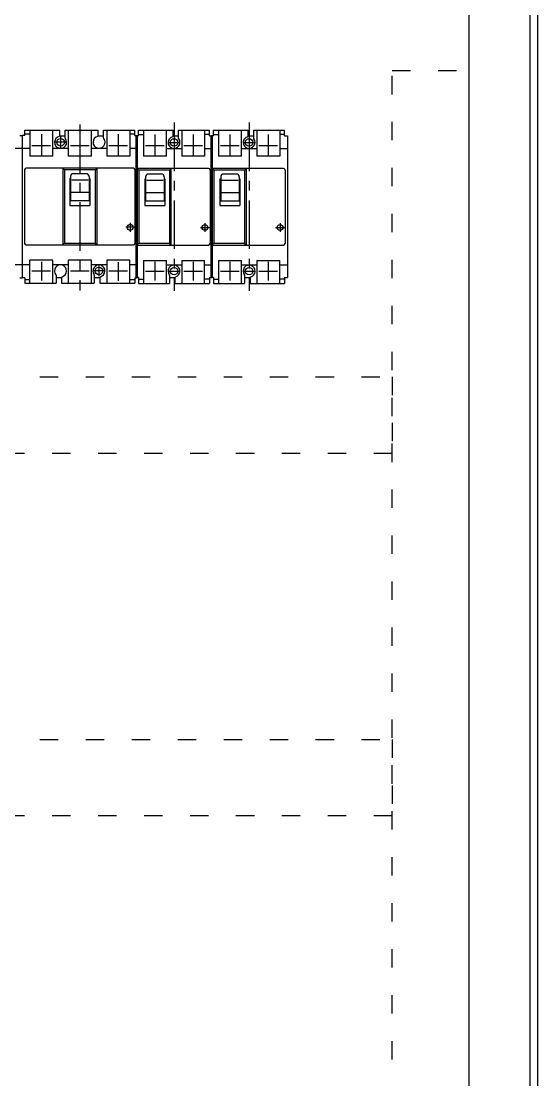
# Model space of a CAD drawing. Header units: millimetres. Extents: x 14879 to 38758, y -20740 to 1136.
# Drawn here: x 35480 to 35817, y -1021 to -330 of the extents above; entities that cross this region are included whole.
import ezdxf

# ---------------------------------------------------------------- set-up
doc = ezdxf.new("R2010")
doc.units = ezdxf.units.MM
doc.linetypes.add('ACAD_ISO03W100', pattern=[30, 12, -18])
doc.linetypes.add('CENTER', pattern=[50.8, 31.75, -6.35, 6.35, -6.35])
doc.layers.add('F01_OUT', color=6, linetype='Continuous')
doc.layers.add('F03_CNT', color=1, linetype='CENTER')

msp = doc.modelspace()

# ---------------------------------------------------------------- linework, layer by layer
for p, q in [((35817.11, -1711.79), (35817.11, 288.21)), ((35812.11, -1706.79), (35812.11, 283.21)), ((35772.11, 243.21), (35772.11, -1666.79))]:
    msp.add_line(p, q)
at = {"color": 1, "linetype": 'ACAD_ISO03W100'}
for points in [[(35722.12, -361.79), (35772.11, -361.79), (35772.11, -1487.35), (35722.12, -1487.35)], [(35012.11, -611.79), (35012.11, -561.79), (35722.12, -561.79), (35722.12, -611.79)], [(35012.11, -848.44), (35012.11, -798.45), (35722.12, -798.45), (35722.12, -848.44)]]:
    msp.add_lwpolyline(points, close=True, dxfattribs=at)
at = {"layer": 'F01_OUT'}
for p, q in [((35482.31, -404.13), (35482.31, -400.63)), ((35482.31, -400.63), (35505.08, -400.63)), ((35485.52, -400.63), (35485.52, -417.66)), ((35500.6, -417.66), (35500.6, -400.63)), ((35505.08, -404.35), (35505.08, -400.63)), ((35508.7, -400.63), (35530.08, -400.63)), ((35508.7, -405.95), (35508.7, -400.63)), ((35510.65, -400.63), (35510.65, -417.66)), ((35525.72, -417.66), (35525.72, -400.63)), ((35530.08, -404.35), (35530.08, -400.63)), ((35533.7, -400.63), (35554.06, -400.63)), ((35533.7, -405.86), (35533.7, -400.63)), ((35535.77, -400.63), (35535.77, -417.66)), ((35550.85, -400.63), (35550.85, -417.66)), ((35554.06, -404.13), (35554.06, -400.63)), ((35556.48, -404.49), (35556.48, -400.74)), ((35556.48, -400.74), (35579.08, -400.74)), ((35559.68, -400.74), (35559.68, -417.74)), ((35574.68, -417.74), (35574.68, -400.74)), ((35579.08, -404.48), (35579.08, -400.74)), ((35582.68, -406.08), (35582.68, -400.74)), ((35582.68, -400.74), (35602.88, -400.74)), ((35584.68, -400.74), (35584.68, -417.74)), ((35599.68, -400.74), (35599.68, -417.74)), ((35602.88, -404.49), (35602.88, -400.74)), ((35605.48, -404.49), (35605.48, -400.74)), ((35605.48, -400.74), (35628.08, -400.74)), ((35608.68, -400.74), (35608.68, -417.74)), ((35623.68, -417.74), (35623.68, -400.74)), ((35628.08, -404.48), (35628.08, -400.74)), ((35631.68, -406.08), (35631.68, -400.74)), ((35631.68, -400.74), (35651.88, -400.74)), ((35633.68, -400.74), (35633.68, -417.74)), ((35648.68, -400.74), (35648.68, -417.74)), ((35651.88, -404.49), (35651.88, -400.74)), ((35479.06, -404.13), (35480.68, -404.13)), ((35480.68, -404.13), (35480.68, -497.13)), ((35482.31, -404.13), (35480.68, -404.13)), ((35480.68, -404.13), (35480.68, -497.13)), ((35482.31, -403.13), (35485.52, -403.13)), ((35505.08, -404.35), (35508.7, -404.35)), ((35530.08, -404.35), (35533.7, -404.35)), ((35550.85, -403.13), (35554.06, -403.13)), ((35554.06, -404.13), (35555.68, -404.13)), ((35556.48, -404.49), (35554.68, -404.49)), ((35554.68, -404.49), (35554.68, -496.99)), ((35555.68, -404.13), (35555.68, -497.13)), ((35556.48, -403.54), (35559.68, -403.54)), ((35579.08, -404.49), (35582.68, -404.49)), ((35602.88, -403.54), (35599.68, -403.54)), ((35602.88, -404.49), (35604.68, -404.49)), ((35605.48, -404.49), (35603.68, -404.49)), ((35603.68, -404.49), (35603.68, -496.99)), ((35604.68, -404.49), (35604.68, -496.99)), ((35605.48, -403.54), (35608.68, -403.54)), ((35628.08, -404.49), (35631.68, -404.49)), ((35651.88, -403.54), (35648.68, -403.54)), ((35651.88, -404.49), (35653.68, -404.49)), ((35653.68, -404.49), (35653.68, -496.99)), ((35480.68, -412.63), (35475.85, -412.63)), ((35485.52, -412.63), (35480.68, -412.63)), ((35510.65, -412.63), (35500.6, -412.63)), ((35535.77, -412.63), (35525.72, -412.63)), ((35555.68, -412.63), (35550.85, -412.63)), ((35584.68, -412.84), (35574.68, -412.84)), ((35604.68, -412.84), (35599.68, -412.84)), ((35633.68, -412.84), (35623.68, -412.84)), ((35653.68, -412.84), (35648.68, -412.84)), ((35500.6, -417.66), (35485.52, -417.66)), ((35525.72, -417.66), (35510.65, -417.66)), ((35550.85, -417.66), (35535.77, -417.66)), ((35574.68, -417.74), (35559.68, -417.74)), ((35599.68, -417.74), (35584.68, -417.74)), ((35623.68, -417.74), (35608.68, -417.74)), ((35648.68, -417.74), (35633.68, -417.74)), ((35482.18, -426.63), (35482.18, -474.63)), ((35553.18, -425.63), (35483.18, -425.63)), ((35507.13, -425.98), (35507.13, -475.27)), ((35508.13, -426.63), (35507.13, -426.05)), ((35508.13, -426.63), (35508.13, -474.62)), ((35528.23, -426.63), (35508.13, -426.63)), ((35528.23, -426.63), (35529.24, -426.05)), ((35528.23, -426.63), (35528.23, -474.62)), ((35529.24, -425.98), (35529.24, -475.27)), ((35554.18, -426.63), (35554.18, -474.63)), ((35555.68, -426.1), (35555.68, -475.39)), ((35556.68, -426.74), (35555.68, -426.17)), ((35602.18, -425.74), (35556.04, -425.74)), ((35576.68, -426.74), (35556.68, -426.74)), ((35556.68, -426.74), (35556.68, -474.74)), ((35576.68, -426.74), (35577.68, -426.17)), ((35576.68, -426.74), (35576.68, -474.74)), ((35577.68, -426.1), (35577.68, -475.39)), ((35603.18, -426.74), (35603.18, -474.74)), ((35604.68, -426.1), (35604.68, -475.39)), ((35605.68, -426.74), (35604.68, -426.17)), ((35651.18, -425.74), (35605.04, -425.74)), ((35625.68, -426.74), (35605.68, -426.74)), ((35605.68, -426.74), (35605.68, -474.74)), ((35625.68, -426.74), (35626.68, -426.17)), ((35625.68, -426.74), (35625.68, -474.74)), ((35626.68, -426.1), (35626.68, -475.39)), ((35652.18, -426.74), (35652.18, -474.74)), ((35511.65, -432.29), (35511.65, -449.87)), ((35511.65, -432.29), (35512.1, -432.29)), ((35512.1, -430.89), (35512.1, -446.71)), ((35523.56, -433.26), (35512.89, -433.26)), ((35522.51, -429.13), (35513.86, -429.13)), ((35524.26, -430.89), (35524.26, -446.71)), ((35524.26, -432.29), (35524.72, -432.29)), ((35524.72, -432.29), (35524.72, -449.87)), ((35560.68, -432.49), (35560.68, -449.99)), ((35560.68, -432.49), (35561.13, -432.49)), ((35561.13, -431.11), (35561.13, -446.84)), ((35572.54, -433.47), (35561.92, -433.47)), ((35571.48, -429.36), (35562.88, -429.36)), ((35573.23, -431.11), (35573.23, -446.84)), ((35573.23, -432.49), (35573.68, -432.49)), ((35573.68, -432.49), (35573.68, -449.99)), ((35609.68, -432.49), (35609.68, -449.99)), ((35609.68, -432.49), (35610.13, -432.49)), ((35610.13, -431.11), (35610.13, -446.84)), ((35621.54, -433.47), (35610.92, -433.47)), ((35620.48, -429.36), (35611.88, -429.36)), ((35622.23, -431.11), (35622.23, -446.84)), ((35622.23, -432.49), (35622.68, -432.49)), ((35622.68, -432.49), (35622.68, -449.99)), ((35511.65, -435.45), (35512.1, -435.45)), ((35512.1, -441.3), (35524.26, -441.3)), ((35524.26, -435.45), (35524.72, -435.45)), ((35560.68, -435.64), (35561.13, -435.64)), ((35561.13, -441.47), (35573.23, -441.47)), ((35573.23, -435.64), (35573.68, -435.64)), ((35609.68, -435.64), (35610.13, -435.64)), ((35610.13, -441.47), (35622.23, -441.47)), ((35622.23, -435.64), (35622.68, -435.64)), ((35511.65, -446.71), (35524.72, -446.71)), ((35560.68, -446.84), (35573.68, -446.84)), ((35609.68, -446.84), (35622.68, -446.84)), ((35511.65, -449.87), (35524.72, -449.87)), ((35560.68, -449.99), (35573.68, -449.99)), ((35609.68, -449.99), (35622.68, -449.99)), ((35483.18, -475.63), (35553.18, -475.63)), ((35508.13, -474.62), (35507.13, -475.2)), ((35528.23, -474.62), (35508.13, -474.62)), ((35528.23, -474.62), (35529.24, -475.2)), ((35556.68, -474.74), (35555.68, -475.32)), ((35556.04, -475.74), (35602.18, -475.74)), ((35576.68, -474.74), (35556.68, -474.74)), ((35576.68, -474.74), (35577.68, -475.32)), ((35605.68, -474.74), (35604.68, -475.32)), ((35605.04, -475.74), (35651.18, -475.74)), ((35625.68, -474.74), (35605.68, -474.74)), ((35625.68, -474.74), (35626.68, -475.32)), ((35480.68, -488.63), (35475.85, -488.63)), ((35485.52, -488.63), (35480.68, -488.63)), ((35485.52, -500.63), (35485.52, -485.63)), ((35500.6, -485.63), (35485.52, -485.63)), ((35500.6, -500.63), (35500.6, -485.63)), ((35510.65, -488.63), (35500.6, -488.63)), ((35510.65, -485.63), (35510.65, -500.63)), ((35525.72, -485.63), (35510.65, -485.63)), ((35525.72, -500.63), (35525.72, -485.63)), ((35535.77, -488.63), (35525.72, -488.63)), ((35535.77, -485.63), (35535.77, -500.63)), ((35550.85, -485.63), (35535.77, -485.63)), ((35550.85, -500.63), (35550.85, -485.63)), ((35555.68, -488.63), (35550.85, -488.63)), ((35559.68, -485.74), (35559.68, -500.74)), ((35559.68, -485.74), (35574.68, -485.74)), ((35574.68, -500.74), (35574.68, -485.74)), ((35584.68, -488.74), (35574.68, -488.74)), ((35584.68, -485.74), (35584.68, -500.74)), ((35584.68, -485.74), (35599.68, -485.74)), ((35599.68, -500.74), (35599.68, -485.74)), ((35604.68, -488.74), (35599.68, -488.74)), ((35608.68, -485.74), (35608.68, -500.74)), ((35608.68, -485.74), (35623.68, -485.74)), ((35623.68, -500.74), (35623.68, -485.74)), ((35633.68, -488.74), (35623.68, -488.74)), ((35633.68, -485.74), (35633.68, -500.74)), ((35633.68, -485.74), (35648.68, -485.74)), ((35648.68, -500.74), (35648.68, -485.74)), ((35653.68, -488.74), (35648.68, -488.74)), ((35479.06, -497.13), (35480.68, -497.13)), ((35482.31, -497.13), (35480.68, -497.13)), ((35482.31, -497.13), (35482.31, -500.63)), ((35502.67, -495.4), (35502.67, -500.63)), ((35502.67, -496.91), (35506.29, -496.91)), ((35506.29, -496.9), (35506.29, -500.63)), ((35526.83, -492.63), (35526.83, -492.65)), ((35527.67, -495.31), (35527.67, -500.63)), ((35527.67, -496.91), (35531.29, -496.91)), ((35531.29, -496.91), (35531.29, -500.63)), ((35554.06, -497.13), (35554.06, -500.63)), ((35554.06, -497.13), (35555.68, -497.13)), ((35556.48, -496.99), (35554.68, -496.99)), ((35556.48, -496.99), (35556.48, -500.74)), ((35575.78, -492.74), (35575.78, -492.76)), ((35576.68, -495.41), (35576.68, -500.74)), ((35576.68, -496.99), (35580.28, -496.99)), ((35580.28, -497), (35580.28, -500.74)), ((35602.88, -496.99), (35604.68, -496.99)), ((35602.88, -496.99), (35602.88, -500.74)), ((35605.48, -496.99), (35603.68, -496.99)), ((35605.48, -496.99), (35605.48, -500.74)), ((35624.78, -492.74), (35624.78, -492.76)), ((35625.68, -495.41), (35625.68, -500.74)), ((35625.68, -496.99), (35629.28, -496.99)), ((35629.28, -497), (35629.28, -500.74)), ((35651.88, -496.99), (35653.68, -496.99)), ((35651.88, -496.99), (35651.88, -500.74)), ((35482.31, -498.13), (35485.52, -498.13)), ((35482.31, -500.63), (35502.67, -500.63)), ((35506.29, -500.63), (35527.67, -500.63)), ((35531.29, -500.63), (35554.06, -500.63)), ((35550.85, -498.13), (35554.06, -498.13)), ((35556.48, -497.94), (35559.68, -497.94)), ((35556.48, -500.74), (35576.68, -500.74)), ((35580.28, -500.74), (35602.88, -500.74)), ((35602.88, -497.94), (35599.68, -497.94)), ((35605.48, -497.94), (35608.68, -497.94)), ((35605.48, -500.74), (35625.68, -500.74)), ((35629.28, -500.74), (35651.88, -500.74)), ((35651.88, -497.94), (35648.68, -497.94))]:
    msp.add_line(p, q, dxfattribs=at)
for centre, radius in [((35505.68, -408.63), 2.46), ((35579.68, -408.74), 2.45), ((35628.68, -408.74), 2.45), ((35551.05, -464.13), 1.91), ((35599.88, -464.24), 1.9), ((35648.88, -464.24), 1.9), ((35530.68, -492.63), 2.46), ((35579.68, -492.74), 2.45), ((35628.68, -492.74), 2.45)]:
    msp.add_circle(centre, radius, dxfattribs=at)
for centre, radius, start, end in [((35505.68, -408.63), 3.92, 104.45324, 37.31406), ((35504.58, -404.35), 0.5, 284.45324, 0), ((35509.2, -405.95), 0.5, 180, 217.31406), ((35530.75, -408.62), 3.92, 105.29159, 38.63097), ((35529.58, -404.35), 0.5, 285.29159, 0), ((35534.2, -405.86), 0.5, 180, 218.63097), ((35579.68, -408.74), 3.9, 104.47833, 37.3031), ((35578.58, -404.48), 0.5, 284.47833, 0), ((35583.18, -406.08), 0.5, 180, 217.3031), ((35628.68, -408.74), 3.9, 104.47833, 37.3031), ((35627.58, -404.48), 0.5, 284.47833, 0), ((35632.18, -406.08), 0.5, 180, 217.3031), ((35483.18, -426.63), 1, 90, 180), ((35507.48, -425.98), 0.355, 90, 180), ((35528.88, -425.98), 0.355, 0, 90), ((35553.18, -426.63), 1, 0, 90), ((35556.04, -426.1), 0.354, 90, 180), ((35577.33, -426.1), 0.354, 0, 90), ((35602.18, -426.74), 1, 0, 90), ((35605.04, -426.1), 0.354, 90, 180), ((35626.33, -426.1), 0.354, 0, 90), ((35651.18, -426.74), 1, 0, 90), ((35513.86, -430.89), 1.76, 90, 180), ((35522.51, -430.89), 1.76, 0, 90), ((35562.88, -431.11), 1.75, 90, 180), ((35571.48, -431.11), 1.75, 0, 90), ((35611.88, -431.11), 1.75, 90, 180), ((35620.48, -431.11), 1.75, 0, 90), ((35483.18, -474.63), 1, 180, 270), ((35507.48, -475.27), 0.355, 180, 270), ((35528.88, -475.27), 0.355, 270, 0), ((35553.18, -474.63), 1, 270, 0), ((35556.04, -475.39), 0.354, 180, 270), ((35577.33, -475.39), 0.354, 270, 0), ((35602.18, -474.74), 1, 270, 360), ((35605.04, -475.39), 0.354, 180, 270), ((35626.33, -475.39), 0.354, 270, 0), ((35651.18, -474.74), 1, 270, 360), ((35505.62, -492.64), 3.92, 285.28994, 218.62843), ((35530.68, -492.63), 3.92, 284.45159, 217.31142), ((35579.68, -492.74), 3.9, 284.47669, 217.30048), ((35628.68, -492.74), 3.9, 284.47669, 217.30048), ((35502.17, -495.4), 0.5, 0, 38.62843), ((35506.79, -496.9), 0.5, 105.28994, 180), ((35527.17, -495.31), 0.5, 0, 37.31142), ((35531.79, -496.91), 0.5, 104.45159, 180), ((35576.18, -495.41), 0.5, 0, 37.30048), ((35580.78, -497), 0.5, 104.47669, 179.99999), ((35625.18, -495.41), 0.5, 0, 37.30048), ((35629.78, -497), 0.5, 104.47669, 179.99999)]:
    msp.add_arc(centre, radius, start, end, dxfattribs=at)
at = {"layer": 'F03_CNT'}
for p, q in [((35518.18, -396.96), (35518.18, -505.39)), ((35579.68, -395.74), (35579.68, -505.51)), ((35628.68, -395.74), (35628.68, -505.51)), ((35493.18, -403.26), (35493.18, -417.23)), ((35505.68, -405.15), (35505.68, -412.08)), ((35543.18, -403.26), (35543.18, -417.23)), ((35567.18, -403.61), (35567.18, -417.88)), ((35592.18, -403.61), (35592.18, -417.88)), ((35616.18, -403.61), (35616.18, -417.88)), ((35641.18, -403.61), (35641.18, -417.88)), ((35486.95, -410.63), (35499.16, -410.63)), ((35509.09, -408.63), (35502.15, -408.63)), ((35512.08, -410.63), (35524.29, -410.63)), ((35537.2, -410.63), (35549.41, -410.63)), ((35561.11, -410.74), (35573.26, -410.74)), ((35575.78, -408.74), (35583.58, -408.74)), ((35586.11, -410.74), (35598.26, -410.74)), ((35610.11, -410.74), (35622.26, -410.74)), ((35624.78, -408.74), (35632.58, -408.74)), ((35635.11, -410.74), (35647.26, -410.74)), ((35551.05, -461.18), (35551.05, -467.01)), ((35599.88, -461.34), (35599.88, -467.14)), ((35648.88, -461.34), (35648.88, -467.14)), ((35553.96, -464.13), (35548.13, -464.13)), ((35596.98, -464.24), (35602.78, -464.24)), ((35645.98, -464.24), (35651.78, -464.24)), ((35493.18, -486.58), (35493.18, -498.79)), ((35530.68, -489.17), (35530.68, -496.1)), ((35543.18, -486.88), (35543.18, -499.09)), ((35567.18, -486.67), (35567.18, -498.82)), ((35592.18, -486.67), (35592.18, -498.82)), ((35616.18, -486.67), (35616.18, -498.82)), ((35641.18, -486.67), (35641.18, -498.82)), ((35486.95, -492.63), (35499.16, -492.63)), ((35512.08, -492.63), (35524.29, -492.63)), ((35534.21, -492.63), (35527.28, -492.63)), ((35537.2, -492.63), (35549.41, -492.63)), ((35561.11, -492.74), (35573.26, -492.74)), ((35575.78, -492.74), (35583.58, -492.74)), ((35586.11, -492.74), (35598.26, -492.74)), ((35610.11, -492.74), (35622.26, -492.74)), ((35624.78, -492.74), (35632.58, -492.74)), ((35635.11, -492.74), (35647.26, -492.74))]:
    msp.add_line(p, q, dxfattribs=at)

doc.saveas('drawing.dxf')
